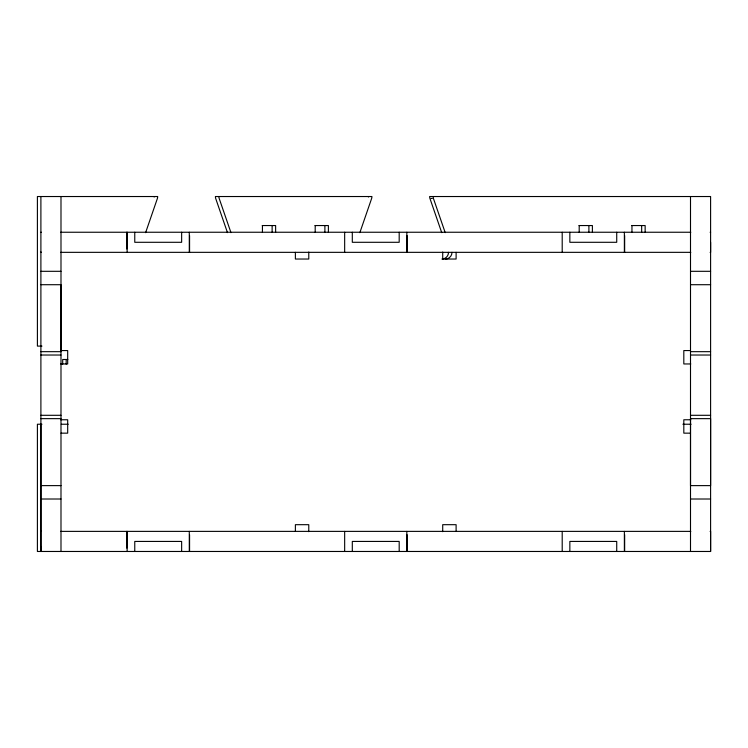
<?xml version="1.0" encoding="UTF-8"?>
<svg xmlns="http://www.w3.org/2000/svg" width="748" height="748" viewBox="0 0 748 748"><rect width="100%" height="100%" fill="white"/><g stroke="black" fill="none" stroke-linecap="round" stroke-linejoin="round"><path stroke-width="1.12" d="M40.897 546.451L40.897 551.472L40.897 424.228M41.963 424.228L37.409 424.228L37.4 551.472L710.6 551.472L710.6 531.379L710.114 531.379M710.6 242.296L710.6 252.338L710.114 252.338M40.897 251.983L41.383 252.338M145.598 232.675L157.398 198.444A6.695 6.592 -89.9 0 0 157.669 196.528L37.4 196.528L37.409 346.1L41.963 346.1M359.853 232.647L371.644 198.444A6.695 6.601 -90 0 0 371.924 196.528L215.415 196.528A6.695 6.592 90 0 0 215.686 198.444L227.476 232.647M431.091 198.444L432.26 198.444M262.239 225.55L275.629 225.55L275.629 232.245M315.002 225.55L328.391 225.55L328.391 232.478M579.008 225.55L592.388 225.55L592.388 232.245M631.77 225.55L645.15 225.55L645.15 232.478M40.897 232.245L41.383 232.245M60.691 232.245L690.797 232.245M710.114 232.245L710.6 232.245M60.691 252.338L690.797 252.338M441.909 259.032L456.112 259.032L456.112 252.338M40.897 271.309L60.99 271.309M690.507 271.309L710.6 271.309M40.897 284.708L60.99 284.708L60.99 351.672L40.897 351.672M690.507 284.708L710.6 284.708M60.99 350.56L67.685 350.56L67.685 363.958L60.691 363.958M690.507 350.56L683.812 350.56L683.812 363.958L690.797 363.958M690.507 351.672L710.6 351.672M40.897 355.029L60.99 355.029M690.507 355.029L710.6 355.029M67.825 359.489L62.692 359.489L62.692 364.154M40.897 415.299L60.99 415.299M690.507 415.299L710.6 415.299M40.897 418.646L60.99 418.646M60.691 419.759L67.685 419.759L67.685 433.157L60.99 433.157M690.797 419.759L683.812 419.759L683.812 433.157L690.507 433.157M61.317 424.228L68.218 424.228M682.915 424.228L691.087 424.228M40.897 485.62L60.99 485.62M40.897 499.01L60.99 499.01M690.507 499.01L710.6 499.01M40.897 531.379L41.383 531.379M60.691 531.379L690.797 531.379M445.21 232.647L433.419 198.444A6.695 6.582 89.4 0 1 433.157 196.528M441.722 232.647L429.932 198.444A6.695 6.582 89.4 0 1 429.661 196.528L710.6 196.528L710.6 551.472M230.964 232.647L219.173 198.444A6.695 6.592 90 0 1 218.902 196.528M690.507 196.528L690.507 551.472M641.662 225.55L641.662 232.478M631.957 225.55L631.957 232.245M624.655 235.592L624.655 252.338M624.655 534.726L624.655 551.472M624.374 232.245L624.374 252.338M624.374 531.379L624.374 551.472M616.726 232.245L616.726 242.296L569.845 242.296L569.845 232.245M616.726 551.472L616.726 541.43L569.845 541.43L569.845 551.472M588.9 225.55L588.9 232.245M579.195 225.55L579.195 232.478M562.206 232.245L562.206 252.338M562.206 531.379L562.206 551.472M456.112 531.379L456.112 524.685L442.713 524.685L442.713 531.669M442.713 252.048L442.713 259.032M407.108 235.592L407.108 252.338M407.108 534.726L407.108 551.472M406.837 232.245L406.837 252.338M406.828 531.379L406.828 551.472M399.189 232.245L399.189 242.296L352.308 242.296L352.308 232.245M399.189 551.472L399.189 541.43L352.308 541.43L352.308 551.472M344.66 232.245L344.66 252.338M344.66 531.379L344.66 551.472M324.894 225.55L324.894 232.478M315.198 225.55L315.198 232.245M308.774 252.048L308.774 259.032L295.385 259.032L295.385 252.338M308.774 531.669L308.774 524.685L295.385 524.685L295.385 531.379M272.132 225.55L272.132 232.245M262.436 225.55L262.436 232.478M189.571 235.592L189.571 252.338M189.571 534.726L189.571 551.472M189.291 232.245L189.291 252.338M189.291 531.379L189.291 551.472M181.642 232.245L181.642 242.296L134.762 242.296L134.762 232.245M181.642 551.472L181.642 541.43L134.762 541.43L134.762 551.472M127.123 232.245L127.123 252.338M127.123 531.379L127.123 551.472M126.842 232.245L126.842 248.991M126.842 531.379L126.842 548.125M66.179 359.489L66.179 364.154M60.99 196.528L60.99 551.472M40.897 196.528L40.897 551.472M368.437 196.528A6.695 6.601 -90 0 1 368.418 197.014M451.998 252.338A6.695 6.592 89.7 0 1 445.397 259.032M448.51 252.338A6.695 6.592 -89.7 0 1 443.115 258.92M154.182 196.528A6.695 6.592 -89.9 0 1 154.163 197.014M690.507 418.646L690.507 485.62L710.6 485.62L710.6 418.646L690.507 418.646"/></g></svg>
